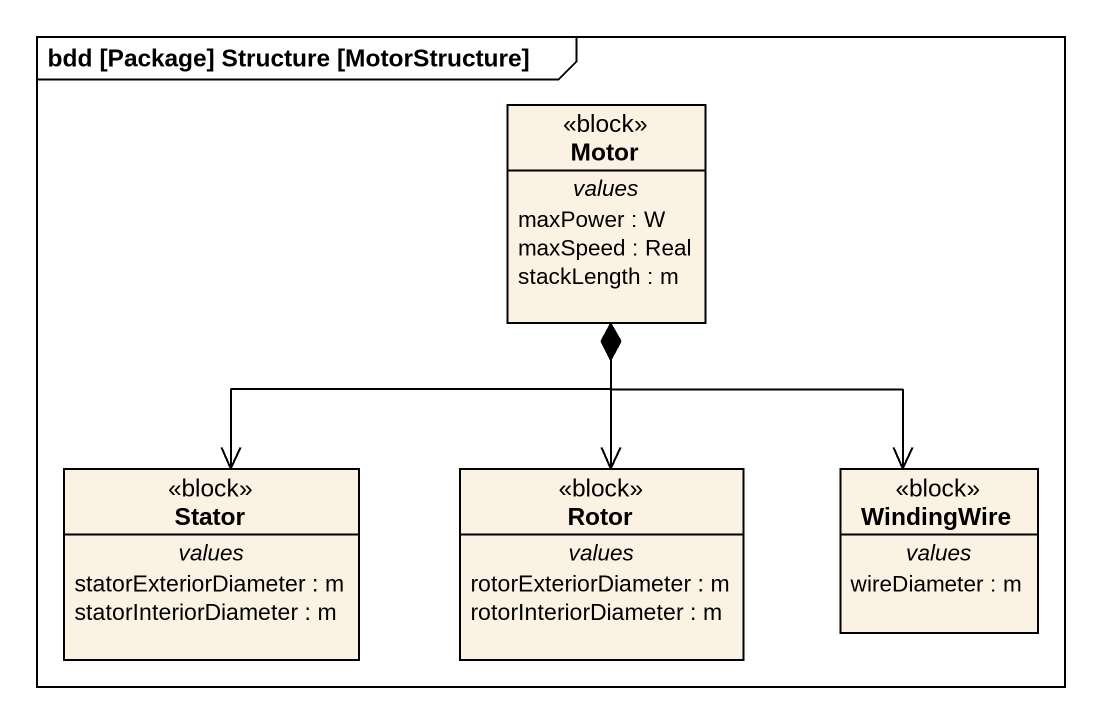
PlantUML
@startuml
mainframe bdd [Package] Structure [MotorStructure]
hide circle
hide empty members
class Motor <<block>> {
  -- values --
  maxPower : W
  maxSpeed : Real
  stackLength : m
}
class Stator <<block>> {
  -- values --
  statorExteriorDiameter : m
  statorInteriorDiameter : m
}
class Rotor <<block>> {
  -- values --
  rotorExteriorDiameter : m
  rotorInteriorDiameter : m
}
class WindingWire <<block>> {
  -- values --
  wireDiameter : m
}
Motor *--> Stator
Motor *--> Rotor
Motor *--> WindingWire
@enduml
